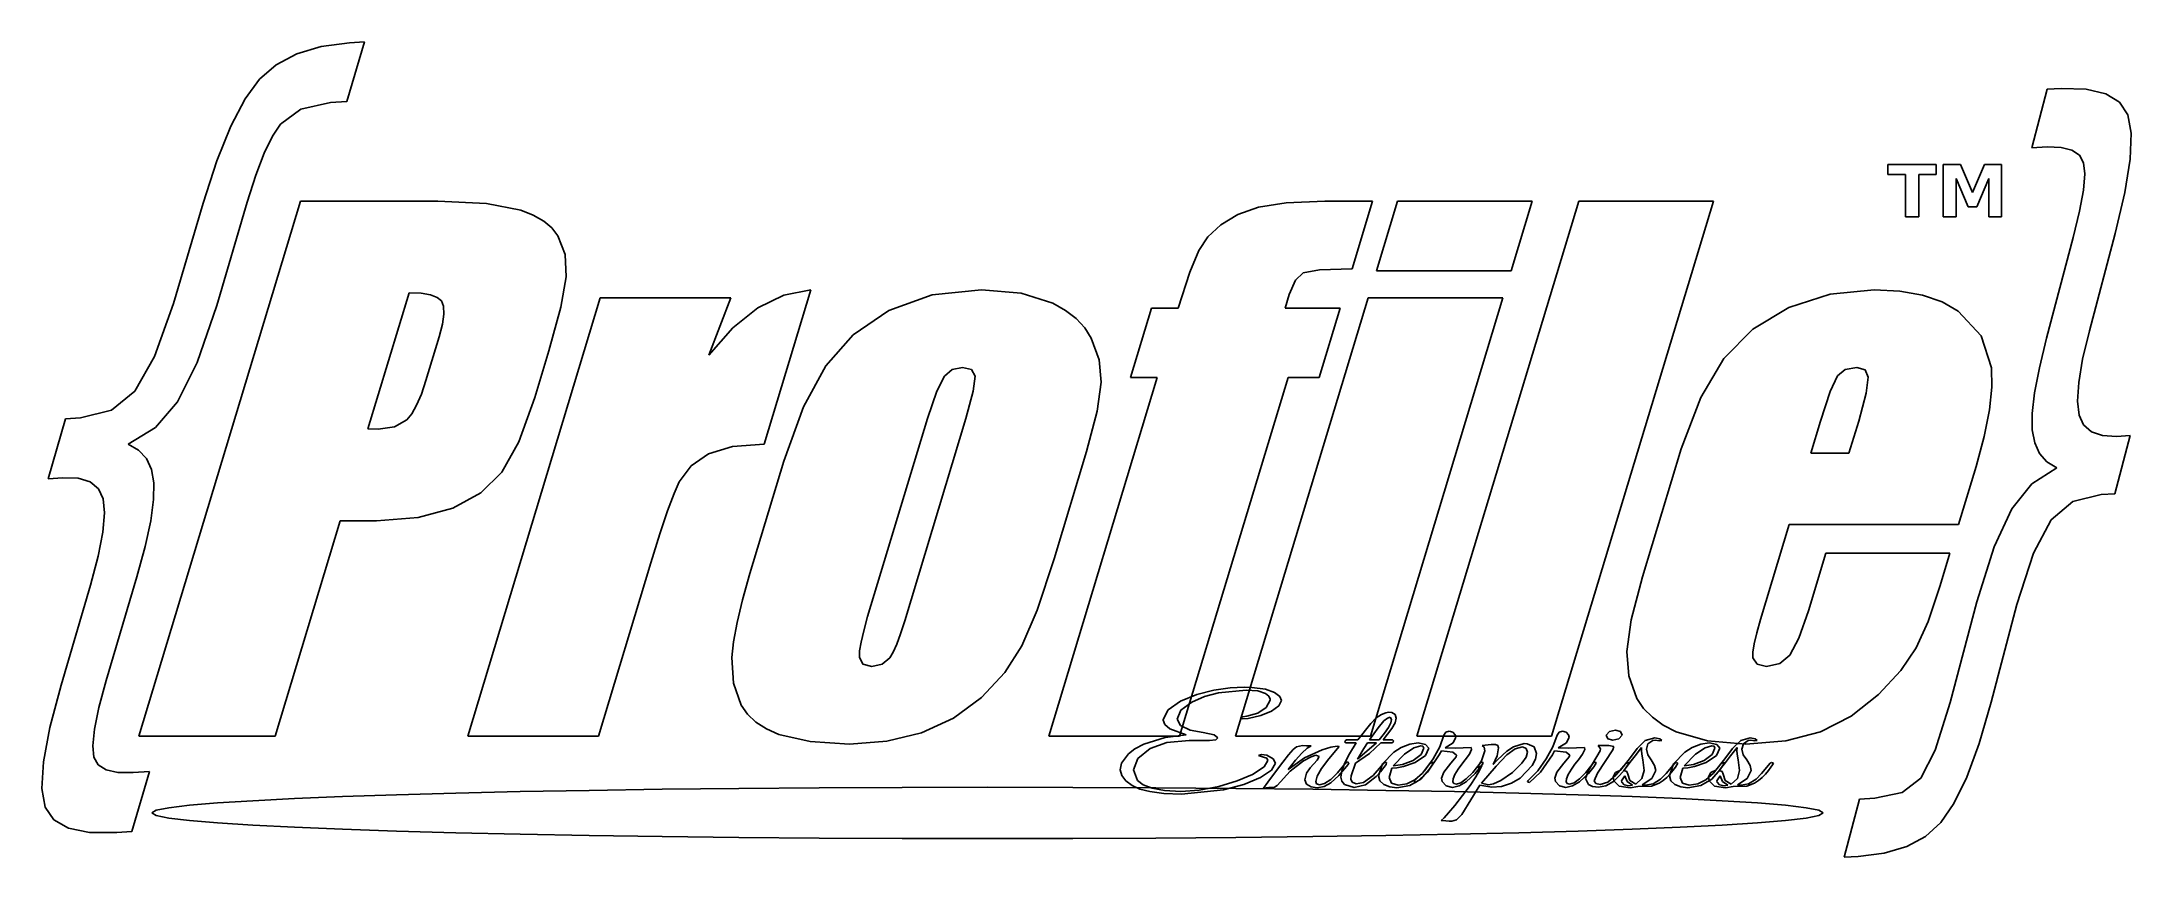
# Model space of a CAD drawing. Header units: metres. Extents: x 2.4 to 5.82, y -1.2 to 0.14.
import ezdxf

# ---------------------------------------------------------------- set-up
doc = ezdxf.new("R2010")
doc.units = ezdxf.units.M

msp = doc.modelspace()

# ---------------------------------------------------------------- linework, layer by layer
at = {"layer": '1', "color": 3}
for p, q in [((2.784164, 0.098555), (2.817889, 0.116316)), ((2.817889, 0.116316), (2.857852, 0.128303)), ((2.857852, 0.128303), (2.9041, 0.134469)), ((2.928689, 0.136132), (2.899825, 0.038181)), ((2.9041, 0.134469), (2.928689, 0.136132)), ((2.732922, 0.042684), (2.756726, 0.074985)), ((2.756726, 0.074985), (2.784164, 0.098555)), ((2.709544, -0.002009), (2.732922, 0.042684)), ((2.872865, 0.036411), (2.824454, 0.025802)), ((2.899825, 0.038181), (2.872865, 0.036411)), ((5.659988, -0.037555), (5.68534, 0.058318)), ((5.68534, 0.058318), (5.708054, 0.059494)), ((5.708054, 0.059494), (5.749135, 0.058579)), ((5.749135, 0.058579), (5.781057, 0.051107)), ((5.781057, 0.051107), (5.803843, 0.0371)), ((5.803843, 0.0371), (5.817481, 0.016536)), ((2.791023, 0.001389), (2.777894, -0.018301)), ((2.824454, 0.025802), (2.791023, 0.001389)), ((5.817481, 0.016536), (5.822815, -0.013506)), ((2.686609, -0.059097), (2.709544, -0.002009)), ((2.777894, -0.018301), (2.764469, -0.04618)), ((5.822815, -0.013506), (5.82108, -0.055987)), ((2.664099, -0.12858), (2.686609, -0.059097)), ((2.764469, -0.04618), (2.750718, -0.082214)), ((5.424383, -0.064814), (5.503504, -0.064814)), ((5.424383, -0.081543), (5.424383, -0.064814)), ((5.503504, -0.064814), (5.503504, -0.081543)), ((5.514885, -0.064814), (5.543053, -0.064814)), ((5.514885, -0.150628), (5.514885, -0.064814)), ((5.543053, -0.064814), (5.562607, -0.11075)), ((5.562607, -0.11075), (5.582257, -0.064814)), ((5.582257, -0.064814), (5.610377, -0.064814)), ((5.610377, -0.064814), (5.610377, -0.150628)), ((5.684924, -0.036244), (5.659988, -0.037555)), ((5.708042, -0.036851), (5.684924, -0.036244)), ((5.725696, -0.041369), (5.708042, -0.036851)), ((5.737885, -0.049768), (5.725696, -0.041369)), ((5.744633, -0.06206), (5.737885, -0.049768)), ((5.746581, -0.080396), (5.744633, -0.06206)), ((5.82108, -0.055987), (5.812277, -0.110914)), ((2.750718, -0.082214), (2.736656, -0.126433)), ((5.452895, -0.081543), (5.424383, -0.081543)), ((5.452895, -0.150628), (5.452895, -0.081543)), ((5.503504, -0.081543), (5.475028, -0.081543)), ((5.475028, -0.081543), (5.475028, -0.150628)), ((5.555646, -0.134145), (5.535865, -0.087863)), ((5.535865, -0.087863), (5.535865, -0.150628)), ((5.589444, -0.087863), (5.569676, -0.134145)), ((5.589444, -0.150628), (5.589444, -0.087863)), ((5.744431, -0.106887), (5.746581, -0.080396)), ((2.558816, -1.001517), (2.824027, -0.125121)), ((2.615689, -0.292925), (2.664099, -0.12858)), ((2.736656, -0.126433), (2.686626, -0.296248)), ((2.824027, -0.125121), (3.048899, -0.125121)), ((3.048899, -0.125121), (3.128465, -0.128772)), ((3.128465, -0.128772), (3.184717, -0.139761)), ((4.359258, -0.146915), (4.392902, -0.134878)), ((4.392902, -0.134878), (4.438629, -0.12756)), ((4.438629, -0.12756), (4.501604, -0.125121)), ((4.501604, -0.125121), (4.580107, -0.125121)), ((4.580107, -0.125121), (4.546523, -0.23612)), ((4.586487, -0.239343), (4.620939, -0.125121)), ((4.620939, -0.125121), (4.841586, -0.125121)), ((4.652742, -1.001517), (4.917951, -0.125121)), ((4.841586, -0.125121), (4.807146, -0.239343)), ((5.138586, -0.125121), (4.873377, -1.001517)), ((4.917951, -0.125121), (5.138586, -0.125121)), ((5.569676, -0.134145), (5.555646, -0.134145)), ((5.738194, -0.141575), (5.744431, -0.106887)), ((5.812277, -0.110914), (5.796382, -0.178281)), ((3.184717, -0.139761), (3.205228, -0.147862)), ((3.205228, -0.147862), (3.222189, -0.157601)), ((3.222189, -0.157601), (3.235596, -0.16898)), ((3.235596, -0.16898), (3.245452, -0.181981)), ((4.310289, -0.183323), (4.331518, -0.163561)), ((4.331518, -0.163561), (4.359258, -0.146915)), ((5.475028, -0.150628), (5.452895, -0.150628)), ((5.535865, -0.150628), (5.514885, -0.150628)), ((5.610377, -0.150628), (5.589444, -0.150628)), ((5.727846, -0.184437), (5.738194, -0.141575)), ((3.245452, -0.181981), (3.257174, -0.212546)), ((4.295189, -0.205782), (4.310289, -0.183323)), ((5.684199, -0.349537), (5.727846, -0.184437)), ((5.796382, -0.178281), (5.754327, -0.337392)), ((3.257174, -0.212546), (3.25899, -0.249083)), ((4.280779, -0.241375), (4.295189, -0.205782)), ((4.493324, -0.237726), (4.466273, -0.242604)), ((4.546523, -0.23612), (4.493324, -0.237726)), ((4.807146, -0.239343), (4.586487, -0.239343)), ((3.25899, -0.249083), (3.250365, -0.298884)), ((3.659823, -0.270206), (3.583566, -0.523006)), ((3.615511, -0.279124), (3.659823, -0.270206)), ((3.858469, -0.278718), (3.939324, -0.270206)), ((3.939324, -0.270206), (4.004628, -0.275738)), ((4.261759, -0.300524), (4.280779, -0.241375)), ((4.453621, -0.254372), (4.44344, -0.277783)), ((4.466273, -0.242604), (4.453621, -0.254372)), ((5.329854, -0.277506), (5.401574, -0.270206)), ((5.401574, -0.270206), (5.443997, -0.272398)), ((5.443997, -0.272398), (5.481122, -0.278995)), ((2.584846, -0.379742), (2.615689, -0.292925)), ((2.686626, -0.296248), (2.654718, -0.389335)), ((3.001637, -0.275084), (2.934384, -0.498092)), ((3.021267, -0.275918), (3.001637, -0.275084)), ((3.036675, -0.278454), (3.021267, -0.275918)), ((3.047851, -0.282679), (3.036675, -0.278454)), ((3.05483, -0.288604), (3.047851, -0.282679)), ((3.058232, -0.29733), (3.05483, -0.288604)), ((3.058773, -0.309987), (3.058232, -0.29733)), ((3.09767, -1.001517), (3.314751, -0.283185)), ((3.250365, -0.298884), (3.230683, -0.370363)), ((3.314751, -0.283185), (3.529033, -0.283185)), ((3.529033, -0.283185), (3.492474, -0.377403)), ((3.531832, -0.332723), (3.572841, -0.299983)), ((3.572841, -0.299983), (3.615511, -0.279124)), ((3.729262, -0.343955), (3.787735, -0.304304)), ((3.787735, -0.304304), (3.858469, -0.278718)), ((4.004628, -0.275738), (4.056295, -0.292385)), ((4.056295, -0.292385), (4.077251, -0.30406)), ((4.077251, -0.30406), (4.094738, -0.317417)), ((4.183351, -0.414205), (4.217732, -0.300524)), ((4.217732, -0.300524), (4.261759, -0.300524)), ((4.35573, -1.001517), (4.572801, -0.283185)), ((4.44344, -0.277783), (4.436775, -0.300524)), ((4.436775, -0.300524), (4.526944, -0.300524)), ((4.526944, -0.300524), (4.492552, -0.414205)), ((4.572801, -0.283185), (4.793437, -0.283185)), ((4.793437, -0.283185), (4.576377, -1.001517)), ((5.202976, -0.334625), (5.262162, -0.299426)), ((5.262162, -0.299426), (5.329854, -0.277506)), ((5.481122, -0.278995), (5.512925, -0.289996)), ((5.512925, -0.289996), (5.539429, -0.305402)), ((5.539429, -0.305402), (5.577148, -0.345853)), ((3.051242, -0.347065), (3.056448, -0.326554)), ((3.056448, -0.326554), (3.058773, -0.309987)), ((3.492474, -0.377403), (3.531832, -0.332723)), ((4.094738, -0.317417), (4.108697, -0.33248)), ((4.108697, -0.33248), (4.119187, -0.349244)), ((5.155693, -0.382806), (5.202976, -0.334625)), ((5.754327, -0.337392), (5.74329, -0.383719)), ((3.029255, -0.419082), (3.051242, -0.347065)), ((3.230683, -0.370363), (3.2077, -0.446684)), ((3.684213, -0.394708), (3.729262, -0.343955)), ((4.119187, -0.349244), (4.131946, -0.384963)), ((5.577148, -0.345853), (5.593757, -0.397965)), ((5.672438, -0.39788), (5.684199, -0.349537)), ((2.552513, -0.436093), (2.584846, -0.379742)), ((2.654718, -0.389335), (2.622384, -0.453591)), ((3.647872, -0.461956), (3.684213, -0.394708)), ((3.891305, -0.401057), (3.878605, -0.412025)), ((3.90827, -0.397406), (3.891305, -0.401057)), ((3.923001, -0.401057), (3.90827, -0.397406)), ((3.929, -0.412025), (3.923001, -0.401057)), ((4.131946, -0.384963), (4.135332, -0.421782)), ((5.117547, -0.446928), (5.155693, -0.382806)), ((5.354101, -0.400927), (5.341437, -0.411484)), ((5.373169, -0.397406), (5.354101, -0.400927)), ((5.386926, -0.401468), (5.373169, -0.397406)), ((5.392129, -0.413647), (5.386926, -0.401468)), ((5.593757, -0.397965), (5.594659, -0.429594)), ((5.664609, -0.43904), (5.672438, -0.39788)), ((5.74329, -0.383719), (5.736792, -0.422176)), ((2.513943, -0.467359), (2.552513, -0.436093)), ((3.014063, -0.459517), (3.021775, -0.441346)), ((3.021775, -0.441346), (3.029255, -0.419082)), ((3.866464, -0.436387), (3.851068, -0.481328)), ((3.878605, -0.412025), (3.866464, -0.436387)), ((3.913651, -0.481328), (3.925995, -0.436387)), ((3.925995, -0.436387), (3.929, -0.412025)), ((4.049701, -1.001517), (4.227378, -0.414205)), ((4.135332, -0.421782), (4.128988, -0.468868)), ((4.227378, -0.414205), (4.183351, -0.414205)), ((4.441634, -0.414205), (4.263981, -1.001517)), ((4.492552, -0.414205), (4.441634, -0.414205)), ((5.329854, -0.436798), (5.313923, -0.485665)), ((5.341437, -0.411484), (5.329854, -0.436798)), ((5.376507, -0.485665), (5.388696, -0.439761)), ((5.388696, -0.439761), (5.392129, -0.413647)), ((5.594659, -0.429594), (5.590763, -0.467116)), ((5.660712, -0.473025), (5.664609, -0.43904)), ((5.736792, -0.422176), (5.734796, -0.452774)), ((2.463291, -0.480308), (2.513943, -0.467359)), ((2.622384, -0.453591), (2.58609, -0.495946)), ((2.998004, -0.483468), (3.006138, -0.473549)), ((3.006138, -0.473549), (3.014063, -0.459517)), ((3.2077, -0.446684), (3.18154, -0.519209)), ((3.61557, -0.551149), (3.647872, -0.461956)), ((4.128988, -0.468868), (4.111548, -0.535449)), ((5.085792, -0.531108), (5.117547, -0.446928)), ((5.590763, -0.467116), (5.582043, -0.510497)), ((5.66076, -0.499839), (5.660712, -0.473025)), ((5.734796, -0.452774), (5.737326, -0.475531)), ((5.737326, -0.475531), (5.744775, -0.491788)), ((2.410248, -0.579845), (2.439094, -0.481948)), ((2.439094, -0.481948), (2.463291, -0.480308)), ((2.58609, -0.495946), (2.541545, -0.52343)), ((2.934384, -0.498092), (2.950771, -0.498627)), ((2.950771, -0.498627), (2.977949, -0.494831)), ((2.977949, -0.494831), (2.998004, -0.483468)), ((3.851068, -0.481328), (3.752891, -0.805571)), ((3.813657, -0.812594), (3.913651, -0.481328)), ((5.313923, -0.485665), (5.297719, -0.538149)), ((5.360303, -0.538149), (5.376507, -0.485665)), ((5.582043, -0.510497), (5.568559, -0.559792)), ((5.664763, -0.521125), (5.66076, -0.499839)), ((5.744775, -0.491788), (5.757534, -0.503032)), ((5.757534, -0.503032), (5.775604, -0.509256)), ((5.775604, -0.509256), (5.798984, -0.510434)), ((5.821342, -0.509268), (5.79618, -0.604467)), ((5.798984, -0.510434), (5.821342, -0.509268)), ((2.541545, -0.52343), (2.558636, -0.533203)), ((2.558636, -0.533203), (2.571356, -0.546959)), ((2.571356, -0.546959), (2.579672, -0.564703)), ((3.18154, -0.519209), (3.153842, -0.56899)), ((3.492198, -0.539247), (3.463989, -0.55871)), ((3.531275, -0.527068), (3.492198, -0.539247)), ((3.583566, -0.523006), (3.531275, -0.527068)), ((4.111548, -0.535449), (4.058338, -0.711354)), ((5.022115, -0.740612), (5.085792, -0.531108)), ((5.297719, -0.538149), (5.360303, -0.538149)), ((5.672747, -0.538593), (5.664763, -0.521125)), ((5.684734, -0.55226), (5.672747, -0.538593)), ((2.434428, -0.578245), (2.410248, -0.579845)), ((2.459656, -0.578994), (2.434428, -0.578245)), ((2.479089, -0.585004), (2.459656, -0.578994)), ((2.579672, -0.564703), (2.583634, -0.586429)), ((3.153842, -0.56899), (3.119446, -0.602962)), ((3.463989, -0.55871), (3.444395, -0.584706)), ((3.559891, -0.735193), (3.61557, -0.551149)), ((5.568559, -0.559792), (5.539845, -0.655074)), ((5.659893, -0.588181), (5.700712, -0.562134)), ((5.700712, -0.562134), (5.684734, -0.55226)), ((2.492677, -0.596266), (2.479089, -0.585004)), ((2.500453, -0.612786), (2.492677, -0.596266)), ((2.502794, -0.635984), (2.500453, -0.612786)), ((2.583192, -0.613851), (2.578395, -0.648686)), ((2.583634, -0.586429), (2.583192, -0.613851)), ((3.119446, -0.602962), (3.073295, -0.628012)), ((3.43575, -0.60378), (3.425126, -0.63235)), ((3.444395, -0.584706), (3.43575, -0.60378)), ((5.626985, -0.628959), (5.659893, -0.588181)), ((5.773822, -0.60565), (5.727133, -0.617401)), ((5.79618, -0.604467), (5.773822, -0.60565)), ((2.500109, -0.667332), (2.502794, -0.635984)), ((2.578395, -0.648686), (2.569212, -0.690957)), ((2.88866, -0.64859), (2.782102, -1.001517)), ((2.94858, -0.64859), (2.88866, -0.64859)), ((3.016356, -0.643432), (2.94858, -0.64859)), ((3.073295, -0.628012), (3.016356, -0.643432)), ((3.425126, -0.63235), (3.412485, -0.670362)), ((5.598045, -0.691205), (5.626985, -0.628959)), ((5.691933, -0.647278), (5.662874, -0.701812)), ((5.727133, -0.617401), (5.691933, -0.647278)), ((2.492415, -0.70682), (2.500109, -0.667332)), ((3.412485, -0.670362), (3.39785, -0.717872)), ((5.262447, -0.655074), (5.215676, -0.810433)), ((5.539845, -0.655074), (5.262447, -0.655074)), ((2.479695, -0.754458), (2.492415, -0.70682)), ((2.569212, -0.690957), (2.555672, -0.740675)), ((3.39785, -0.717872), (3.311952, -1.001517)), ((4.058338, -0.711354), (4.03042, -0.795389)), ((5.294084, -0.796354), (5.322726, -0.701632)), ((5.322726, -0.701632), (5.525862, -0.701632)), ((5.525862, -0.701632), (5.509611, -0.754672)), ((5.569997, -0.781636), (5.598045, -0.691205)), ((5.662874, -0.701812), (5.635717, -0.786122)), ((2.555672, -0.740675), (2.505643, -0.910511)), ((3.547825, -0.778084), (3.559891, -0.735193)), ((5.003689, -0.811235), (5.022115, -0.740612)), ((2.431482, -0.918122), (2.479695, -0.754458)), ((3.53889, -0.815296), (3.547825, -0.778084)), ((5.509611, -0.754672), (5.489949, -0.813544)), ((5.526349, -0.946739), (5.569997, -0.781636)), ((5.635717, -0.786122), (5.593471, -0.945905)), ((3.533077, -0.846827), (3.53889, -0.815296)), ((3.752891, -0.805571), (3.746428, -0.828802)), ((3.806886, -0.833844), (3.813657, -0.812594)), ((4.03042, -0.795389), (4.005508, -0.853751)), ((4.996335, -0.862936), (5.003689, -0.811235)), ((5.215676, -0.810433), (5.209355, -0.832616)), ((5.278283, -0.841276), (5.294084, -0.796354)), ((5.489949, -0.813544), (5.470597, -0.856976)), ((3.530407, -0.872676), (3.533077, -0.846827)), ((3.742033, -0.847629), (3.739693, -0.862067)), ((3.746428, -0.828802), (3.742033, -0.847629)), ((3.794638, -0.864148), (3.800542, -0.851033)), ((3.800542, -0.851033), (3.806886, -0.833844)), ((4.005508, -0.853751), (3.977542, -0.897299)), ((5.205174, -0.850494), (5.203107, -0.864016)), ((5.209355, -0.832616), (5.205174, -0.850494)), ((5.263552, -0.868878), (5.278283, -0.841276)), ((3.53306, -0.914898), (3.530407, -0.872676)), ((3.739693, -0.862067), (3.739431, -0.872136)), ((3.739431, -0.872136), (3.745229, -0.883514)), ((3.745229, -0.883514), (3.759556, -0.887312)), ((3.759556, -0.887312), (3.776497, -0.883776)), ((3.776497, -0.883776), (3.789173, -0.873217)), ((3.789173, -0.873217), (3.794638, -0.864148)), ((4.999899, -0.90298), (4.996335, -0.862936)), ((5.203107, -0.864016), (5.203154, -0.873217)), ((5.203154, -0.873217), (5.210116, -0.883776)), ((5.210116, -0.883776), (5.225524, -0.887312)), ((5.225524, -0.887312), (5.247217, -0.882696)), ((5.247217, -0.882696), (5.263552, -0.868878)), ((5.470597, -0.856976), (5.445577, -0.893926)), ((2.413113, -0.987356), (2.431482, -0.918122)), ((2.505643, -0.910511), (2.493692, -0.954549)), ((3.545437, -0.950619), (3.53306, -0.914898)), ((3.977542, -0.897299), (3.939241, -0.938177)), ((4.320244, -0.926374), (4.346927, -0.922526)), ((4.346927, -0.922526), (4.36976, -0.921249)), ((4.36976, -0.921249), (4.382519, -0.921675)), ((4.382519, -0.921675), (4.404687, -0.924834)), ((5.013074, -0.939814), (4.999899, -0.90298)), ((5.445577, -0.893926), (5.408892, -0.933299)), ((2.493692, -0.954549), (2.486341, -0.990155)), ((3.555998, -0.965598), (3.545437, -0.950619)), ((3.939241, -0.938177), (3.893325, -0.972148)), ((4.245282, -0.958477), (4.265454, -0.944546)), ((4.265454, -0.944546), (4.292219, -0.933364)), ((4.28382, -0.945985), (4.26606, -0.959197)), ((4.304682, -0.936868), (4.28382, -0.945985)), ((4.292219, -0.933364), (4.320244, -0.926374)), ((4.327396, -0.930859), (4.304682, -0.936868)), ((4.37317, -0.926161), (4.327396, -0.930859)), ((4.392083, -0.927584), (4.37317, -0.926161)), ((4.404628, -0.931874), (4.392083, -0.927584)), ((4.392166, -0.964158), (4.405852, -0.954549)), ((4.410223, -0.936377), (4.404628, -0.931874)), ((4.404687, -0.924834), (4.419573, -0.930254)), ((4.405852, -0.954549), (4.412089, -0.942515)), ((4.412089, -0.941288), (4.410223, -0.936377)), ((4.412089, -0.942515), (4.412089, -0.941288)), ((4.426725, -0.952142), (4.414595, -0.960867)), ((4.419573, -0.930254), (4.427972, -0.936622)), ((4.430788, -0.943105), (4.426725, -0.952142)), ((4.427972, -0.936622), (4.430788, -0.943105)), ((5.024039, -0.956218), (5.013074, -0.939814)), ((5.038414, -0.970788), (5.024039, -0.956218)), ((5.408892, -0.933299), (5.363855, -0.968889)), ((5.501865, -1.024665), (5.526349, -0.946739)), ((5.593471, -0.945905), (5.573715, -1.013419)), ((2.402619, -1.043738), (2.413113, -0.987356)), ((2.486341, -0.990155), (2.483558, -1.017332)), ((3.569895, -0.97863), (3.555998, -0.965598)), ((3.587099, -0.989697), (3.569895, -0.97863)), ((3.607658, -0.998799), (3.587099, -0.989697)), ((3.893325, -0.972148), (3.841314, -0.996114)), ((4.23712, -0.974145), (4.245282, -0.958477)), ((4.23712, -0.975372), (4.23712, -0.974145)), ((4.239829, -0.982673), (4.23712, -0.975372)), ((4.248014, -0.989484), (4.239829, -0.982673)), ((4.274471, -0.999666), (4.248014, -0.989484)), ((4.26606, -0.959197), (4.260143, -0.973555)), ((4.260143, -0.973555), (4.265454, -0.984377)), ((4.265454, -0.984377), (4.281337, -0.991727)), ((4.281337, -0.991727), (4.302508, -0.99559)), ((4.363535, -0.972098), (4.36679, -0.970101)), ((4.366648, -0.973343), (4.363535, -0.972098)), ((4.375973, -0.972524), (4.366648, -0.973343)), ((4.36679, -0.970101), (4.374108, -0.969053)), ((4.374108, -0.969053), (4.392166, -0.964158)), ((4.397001, -0.967956), (4.375973, -0.972524)), ((4.414595, -0.960867), (4.397001, -0.967956)), ((4.556062, -1.007836), (4.576924, -0.980905)), ((4.589136, -0.987814), (4.575058, -1.007836)), ((4.576924, -0.980905), (4.586178, -0.971853)), ((4.586178, -0.971853), (4.594672, -0.966401)), ((4.598403, -0.976796), (4.589136, -0.987814)), ((4.594672, -0.966401), (4.601587, -0.963487)), ((4.611483, -0.989271), (4.597476, -1.007836)), ((4.604628, -0.971902), (4.598403, -0.976796)), ((4.599603, -0.996703), (4.606042, -0.987405)), ((4.601587, -0.963487), (4.606184, -0.962521)), ((4.609, -0.970281), (4.604628, -0.971902)), ((4.606042, -0.987405), (4.609879, -0.979956)), ((4.606184, -0.962521), (4.611483, -0.96293)), ((4.611174, -0.974357), (4.609, -0.970281)), ((4.609879, -0.979956), (4.611174, -0.974357)), ((4.611483, -0.96293), (4.61684, -0.966385)), ((4.61684, -0.980022), (4.611483, -0.989271)), ((4.61684, -0.966385), (4.618646, -0.972327)), ((4.618646, -0.972327), (4.61684, -0.980022)), ((4.968227, -0.994166), (4.977874, -0.991727)), ((4.977874, -0.991727), (4.986285, -0.994166)), ((5.056139, -0.983542), (5.038414, -0.970788)), ((5.077262, -0.994477), (5.056139, -0.983542)), ((5.363855, -0.968889), (5.313804, -0.994477)), ((2.483558, -1.017332), (2.485359, -1.03606)), ((2.782102, -1.001517), (2.558816, -1.001517)), ((3.311952, -1.001517), (3.09767, -1.001517)), ((3.658778, -1.01057), (3.607658, -0.998799)), ((3.723191, -1.0145), (3.658778, -1.01057)), ((3.78454, -1.009899), (3.723191, -1.0145)), ((3.841314, -0.996114), (3.78454, -1.009899)), ((4.263981, -1.001517), (4.049701, -1.001517)), ((4.180144, -1.030526), (4.1908, -1.022242)), ((4.1908, -1.022242), (4.205353, -1.014597)), ((4.215641, -1.021735), (4.195302, -1.038058)), ((4.205353, -1.014597), (4.240541, -1.003776)), ((4.243191, -1.011929), (4.215641, -1.021735)), ((4.240541, -1.003776), (4.274471, -0.999666)), ((4.279781, -1.008671), (4.243191, -1.011929)), ((4.313093, -1.008867), (4.279781, -1.008671)), ((4.302508, -0.99559), (4.320482, -0.999356)), ((4.323119, -1.007689), (4.313093, -1.008867)), ((4.320482, -0.999356), (4.326469, -1.004169)), ((4.326469, -1.004169), (4.323119, -1.007689)), ((4.576377, -1.001517), (4.35573, -1.001517)), ((4.442585, -1.032032), (4.450021, -1.023733)), ((4.450021, -1.023733), (4.455213, -1.019296)), ((4.455213, -1.019296), (4.465477, -1.01684)), ((4.472807, -1.021572), (4.464313, -1.029282)), ((4.465477, -1.01684), (4.471714, -1.017429)), ((4.468269, -1.037255), (4.497233, -1.024191)), ((4.471714, -1.017429), (4.479484, -1.017642)), ((4.479484, -1.017642), (4.472807, -1.021572)), ((4.497233, -1.024191), (4.511786, -1.019574)), ((4.525258, -1.018477), (4.508495, -1.038597)), ((4.511786, -1.019574), (4.521848, -1.018067)), ((4.521848, -1.018067), (4.525258, -1.018477)), ((4.534583, -1.011306), (4.534892, -1.009063)), ((4.536757, -1.012354), (4.534583, -1.011306)), ((4.534892, -1.009063), (4.537375, -1.007836)), ((4.55295, -1.012354), (4.536757, -1.012354)), ((4.537375, -1.007836), (4.556062, -1.007836)), ((4.542044, -1.03082), (4.55295, -1.012354)), ((4.555124, -1.039481), (4.58657, -1.012354)), ((4.565863, -1.021981), (4.555124, -1.039481)), ((4.571934, -1.012354), (4.565863, -1.021981)), ((4.58657, -1.012354), (4.571934, -1.012354)), ((4.593746, -1.012354), (4.574821, -1.030248)), ((4.575058, -1.007836), (4.590633, -1.007836)), ((4.590633, -1.007836), (4.599603, -0.996703)), ((4.611803, -1.012354), (4.593746, -1.012354)), ((4.597476, -1.007836), (4.612421, -1.007836)), ((4.613977, -1.011306), (4.611803, -1.012354)), ((4.612421, -1.007836), (4.614286, -1.009063)), ((4.614286, -1.009063), (4.613977, -1.011306)), ((4.614666, -1.027858), (4.627045, -1.020082)), ((4.627045, -1.020082), (4.641135, -1.014794)), ((4.647895, -1.020769), (4.632415, -1.031344)), ((4.641135, -1.014794), (4.654821, -1.012731)), ((4.658884, -1.017249), (4.647895, -1.020769)), ((4.873377, -1.001517), (4.652742, -1.001517)), ((4.654821, -1.012731), (4.666974, -1.015186)), ((4.662614, -1.018265), (4.658884, -1.017249)), ((4.659573, -1.031672), (4.663861, -1.021309)), ((4.663861, -1.021309), (4.662614, -1.018265)), ((4.672273, -1.021539), (4.666653, -1.033522)), ((4.666974, -1.015186), (4.672273, -1.021539)), ((4.679151, -1.039072), (4.689962, -1.018969)), ((4.692849, -1.025812), (4.689106, -1.032343)), ((4.689962, -1.018969), (4.6969, -0.999896)), ((4.711512, -1.02771), (4.692849, -1.025812)), ((4.6969, -0.999896), (4.699989, -0.995116)), ((4.712071, -1.012485), (4.698765, -1.020916)), ((4.698765, -1.020916), (4.715266, -1.021113)), ((4.699989, -0.995116), (4.705608, -0.993545)), ((4.705608, -0.993545), (4.711512, -0.994968)), ((4.711512, -0.994968), (4.715575, -0.999258)), ((4.716514, -1.003563), (4.712071, -1.012485)), ((4.715266, -1.021113), (4.741723, -1.020082)), ((4.715575, -0.999258), (4.716514, -1.003563)), ((4.742341, -1.023356), (4.73861, -1.031344)), ((4.741723, -1.020082), (4.742341, -1.023356)), ((4.758474, -1.041938), (4.764069, -1.025812)), ((4.759709, -1.017036), (4.7745, -1.015548)), ((4.762976, -1.01982), (4.759709, -1.017036)), ((4.764069, -1.025812), (4.762976, -1.01982)), ((4.7745, -1.015548), (4.781509, -1.015186)), ((4.781509, -1.015186), (4.785251, -1.01684)), ((4.78619, -1.020507), (4.783992, -1.033669)), ((4.785251, -1.01684), (4.78619, -1.020507)), ((4.793342, -1.031984), (4.799864, -1.026433)), ((4.799864, -1.026433), (4.81109, -1.019296)), ((4.813573, -1.02239), (4.799864, -1.032343)), ((4.81109, -1.019296), (4.828518, -1.013566)), ((4.825406, -1.019066), (4.813573, -1.02239)), ((4.831631, -1.021947), (4.825406, -1.019066)), ((4.828518, -1.013566), (4.833187, -1.013959)), ((4.833805, -1.027858), (4.831631, -1.021947)), ((4.833187, -1.013959), (4.844865, -1.019264)), ((4.844865, -1.019264), (4.848762, -1.029888)), ((4.864622, -1.039072), (4.875421, -1.018969)), ((4.878319, -1.025812), (4.874589, -1.032343)), ((4.875421, -1.018969), (4.88237, -0.999896)), ((4.896983, -1.02771), (4.878319, -1.025812)), ((4.88237, -0.999896), (4.885471, -0.995116)), ((4.897541, -1.012485), (4.884235, -1.020916)), ((4.884235, -1.020916), (4.900737, -1.021113)), ((4.885471, -0.995116), (4.89109, -0.993545)), ((4.89109, -0.993545), (4.896995, -0.994968)), ((4.896995, -0.994968), (4.901046, -0.999258)), ((4.901984, -1.003563), (4.897541, -1.012485)), ((4.900737, -1.021113), (4.927205, -1.020082)), ((4.901046, -0.999258), (4.901984, -1.003563)), ((4.927823, -1.023356), (4.924093, -1.031344)), ((4.927205, -1.020082), (4.927823, -1.023356)), ((4.93305, -1.058881), (4.952973, -1.025615)), ((4.973514, -1.023962), (4.948625, -1.062155)), ((4.949861, -1.017036), (4.966992, -1.01684)), ((4.953591, -1.022341), (4.949861, -1.017036)), ((4.952973, -1.025615), (4.953591, -1.022341)), ((4.962929, -1.000093), (4.968227, -0.994166)), ((4.965435, -1.006019), (4.962929, -1.000093)), ((4.973834, -1.008474), (4.965435, -1.006019)), ((4.966992, -1.01684), (4.975379, -1.018658)), ((4.975379, -1.018658), (4.973514, -1.023962)), ((4.983493, -1.006019), (4.973834, -1.008474)), ((4.988779, -1.000093), (4.983493, -1.006019)), ((4.986285, -0.994166), (4.988779, -1.000093)), ((5.000945, -1.038614), (5.013312, -1.021735)), ((5.020796, -1.020082), (5.010092, -1.034079)), ((5.013312, -1.021735), (5.026772, -1.008703)), ((5.020487, -1.025419), (5.020796, -1.020082)), ((5.021034, -1.031066), (5.020487, -1.025419)), ((5.026772, -1.008703), (5.042275, -1.004365)), ((5.031215, -1.014025), (5.028577, -1.022963)), ((5.028577, -1.022963), (5.03106, -1.032343)), ((5.039163, -1.008867), (5.031215, -1.014025)), ((5.043523, -1.008245), (5.039163, -1.008867)), ((5.042275, -1.004365), (5.050674, -1.005789)), ((5.049427, -1.009261), (5.043523, -1.008245)), ((5.053799, -1.008671), (5.049427, -1.009261)), ((5.050674, -1.005789), (5.053799, -1.008671)), ((5.128833, -1.00949), (5.077262, -0.994477)), ((5.091423, -1.027858), (5.103802, -1.020082)), ((5.103802, -1.020082), (5.117891, -1.014794)), ((5.124663, -1.020769), (5.109171, -1.031344)), ((5.117891, -1.014794), (5.131601, -1.012731)), ((5.13564, -1.017249), (5.124663, -1.020769)), ((5.191286, -1.0145), (5.128833, -1.00949)), ((5.131601, -1.012731), (5.14373, -1.015186)), ((5.13937, -1.018265), (5.13564, -1.017249)), ((5.136329, -1.031672), (5.140618, -1.021309)), ((5.140618, -1.021309), (5.13937, -1.018265)), ((5.149029, -1.021539), (5.143421, -1.033522)), ((5.14373, -1.015186), (5.149029, -1.021539)), ((5.157214, -1.038614), (5.169617, -1.021735)), ((5.177077, -1.020082), (5.166374, -1.034079)), ((5.169617, -1.021735), (5.183065, -1.008703)), ((5.176769, -1.025419), (5.177077, -1.020082)), ((5.177303, -1.031066), (5.176769, -1.025419)), ((5.183065, -1.008703), (5.198557, -1.004365)), ((5.187496, -1.014025), (5.184859, -1.022963)), ((5.184859, -1.022963), (5.187354, -1.032343)), ((5.195444, -1.008867), (5.187496, -1.014025)), ((5.256923, -1.00949), (5.191286, -1.0145)), ((5.199804, -1.008245), (5.195444, -1.008867)), ((5.198557, -1.004365), (5.206968, -1.005789)), ((5.20572, -1.009261), (5.199804, -1.008245)), ((5.21008, -1.008671), (5.20572, -1.009261)), ((5.206968, -1.005789), (5.21008, -1.008671)), ((5.313804, -0.994477), (5.256923, -1.00949)), ((5.478045, -1.070717), (5.501865, -1.024665)), ((5.573715, -1.013419), (5.553376, -1.068819)), ((2.4, -1.087269), (2.402619, -1.043738)), ((2.485359, -1.03606), (2.492431, -1.048501)), ((2.492431, -1.048501), (2.505463, -1.056851)), ((2.505463, -1.056851), (2.52447, -1.061124)), ((2.576415, -1.05952), (2.547356, -1.158139)), ((2.549452, -1.061303), (2.576415, -1.05952)), ((4.166446, -1.056867), (4.168929, -1.045833)), ((4.169238, -1.066248), (4.166446, -1.056867)), ((4.168929, -1.045833), (4.180144, -1.030526)), ((4.195302, -1.038058), (4.188543, -1.056867)), ((4.188543, -1.056867), (4.195089, -1.074205)), ((4.383149, -1.064398), (4.402288, -1.052136)), ((4.393413, -1.033162), (4.398094, -1.031542)), ((4.401207, -1.035814), (4.393413, -1.033162)), ((4.414738, -1.057309), (4.396538, -1.069507)), ((4.398094, -1.031542), (4.406802, -1.032966)), ((4.406802, -1.037747), (4.401207, -1.035814)), ((4.402288, -1.052136), (4.408667, -1.041528)), ((4.406802, -1.032966), (4.417316, -1.038582)), ((4.408667, -1.041528), (4.406802, -1.037747)), ((4.408727, -1.076905), (4.420963, -1.060109)), ((4.42082, -1.045637), (4.414738, -1.057309)), ((4.417316, -1.038582), (4.42082, -1.045637)), ((4.420963, -1.060109), (4.432902, -1.044147)), ((4.444996, -1.05898), (4.423767, -1.08257)), ((4.432902, -1.044147), (4.442585, -1.032032)), ((4.441824, -1.056032), (4.468269, -1.037255)), ((4.453966, -1.040758), (4.441824, -1.056032)), ((4.467034, -1.042166), (4.444996, -1.05898)), ((4.464313, -1.029282), (4.453966, -1.040758)), ((4.479555, -1.035258), (4.467034, -1.042166)), ((4.472023, -1.062155), (4.477856, -1.053577)), ((4.477856, -1.053577), (4.489154, -1.040939)), ((4.487289, -1.032966), (4.479555, -1.035258)), ((4.492564, -1.035224), (4.487289, -1.032966)), ((4.489154, -1.040939), (4.492564, -1.035224)), ((4.496532, -1.054902), (4.489368, -1.067378)), ((4.508495, -1.038597), (4.496532, -1.054902)), ((4.522822, -1.061484), (4.535522, -1.046046)), ((4.539894, -1.047864), (4.524628, -1.066346)), ((4.528049, -1.069113), (4.529606, -1.059192)), ((4.529606, -1.059192), (4.534263, -1.046439)), ((4.534263, -1.046439), (4.542044, -1.03082)), ((4.535522, -1.046046), (4.539276, -1.043788)), ((4.539276, -1.043788), (4.541141, -1.045408)), ((4.541141, -1.045408), (4.539894, -1.047864)), ((4.55232, -1.046046), (4.545168, -1.066854)), ((4.574821, -1.030248), (4.55232, -1.046046)), ((4.580808, -1.066085), (4.598094, -1.046635)), ((4.59295, -1.059912), (4.585952, -1.067885)), ((4.589766, -1.06646), (4.5963, -1.047062)), ((4.602145, -1.047864), (4.59295, -1.059912)), ((4.5963, -1.047062), (4.614666, -1.027858)), ((4.598094, -1.046635), (4.600897, -1.044392)), ((4.600897, -1.044392), (4.603072, -1.045015)), ((4.603072, -1.045015), (4.602145, -1.047864)), ((4.611554, -1.053986), (4.607206, -1.069507)), ((4.619561, -1.053315), (4.611554, -1.053986)), ((4.632415, -1.031344), (4.613728, -1.050532)), ((4.613728, -1.050532), (4.628994, -1.04806)), ((4.63055, -1.051334), (4.619561, -1.053315)), ((4.628994, -1.04806), (4.646731, -1.041528)), ((4.649843, -1.045015), (4.63055, -1.051334)), ((4.646731, -1.041528), (4.659573, -1.031672)), ((4.648952, -1.074826), (4.665204, -1.058325)), ((4.666653, -1.033522), (4.649843, -1.045015)), ((4.669873, -1.060469), (4.651435, -1.077479)), ((4.672902, -1.056032), (4.658884, -1.071962)), ((4.661652, -1.062336), (4.67352, -1.047062)), ((4.665204, -1.058325), (4.679151, -1.039072)), ((4.689106, -1.032343), (4.669873, -1.060469)), ((4.678248, -1.048322), (4.672902, -1.056032)), ((4.67352, -1.047062), (4.678807, -1.04418)), ((4.680054, -1.045211), (4.678248, -1.048322)), ((4.678807, -1.04418), (4.680054, -1.045211)), ((4.693169, -1.070521), (4.696591, -1.060731)), ((4.696591, -1.060731), (4.708091, -1.045833)), ((4.708091, -1.045833), (4.714173, -1.038876)), ((4.717761, -1.032556), (4.711512, -1.02771)), ((4.714173, -1.038876), (4.716823, -1.035601)), ((4.720244, -1.05564), (4.714957, -1.064611)), ((4.716823, -1.035601), (4.717761, -1.032556)), ((4.726148, -1.047455), (4.720244, -1.05564)), ((4.731768, -1.0403), (4.726148, -1.047455)), ((4.73861, -1.031344), (4.731768, -1.0403)), ((4.733621, -1.071602), (4.744063, -1.060943)), ((4.744063, -1.060943), (4.756038, -1.046046)), ((4.756977, -1.051956), (4.748269, -1.06299)), ((4.749041, -1.068491), (4.755409, -1.057703)), ((4.752249, -1.051121), (4.758474, -1.041938)), ((4.758783, -1.049909), (4.752249, -1.053397)), ((4.752249, -1.053397), (4.752249, -1.051121)), ((4.755409, -1.057703), (4.758783, -1.049909)), ((4.756038, -1.046046), (4.759472, -1.043984)), ((4.760006, -1.047618), (4.756977, -1.051956)), ((4.782353, -1.050564), (4.758474, -1.078706)), ((4.759472, -1.043984), (4.76104, -1.045637)), ((4.76104, -1.045637), (4.760006, -1.047618)), ((4.783992, -1.033669), (4.777458, -1.048289)), ((4.777458, -1.048289), (4.783683, -1.041741)), ((4.799864, -1.032343), (4.782353, -1.050564)), ((4.783683, -1.041741), (4.793342, -1.031984)), ((4.809059, -1.061387), (4.824788, -1.045833)), ((4.841598, -1.049713), (4.821675, -1.070521)), ((4.824788, -1.045833), (4.831548, -1.035814)), ((4.831548, -1.035814), (4.833805, -1.027858)), ((4.834411, -1.074826), (4.850674, -1.058325)), ((4.855355, -1.060469), (4.836906, -1.077479)), ((4.846956, -1.039334), (4.841598, -1.049713)), ((4.848762, -1.029888), (4.846956, -1.039334)), ((4.850674, -1.058325), (4.864622, -1.039072)), ((4.874589, -1.032343), (4.855355, -1.060469)), ((4.878628, -1.070521), (4.88205, -1.060731)), ((4.88205, -1.060731), (4.893585, -1.045833)), ((4.893585, -1.045833), (4.899632, -1.038876)), ((4.90322, -1.032556), (4.896983, -1.02771)), ((4.899632, -1.038876), (4.902293, -1.035601)), ((4.905726, -1.05564), (4.900428, -1.064611)), ((4.902293, -1.035601), (4.90322, -1.032556)), ((4.911631, -1.047455), (4.905726, -1.05564)), ((4.917238, -1.0403), (4.911631, -1.047455)), ((4.924093, -1.031344), (4.917238, -1.0403)), ((4.919103, -1.071602), (4.929534, -1.060943)), ((4.928987, -1.07093), (4.93305, -1.058881)), ((4.929534, -1.060943), (4.941533, -1.046046)), ((4.942459, -1.051956), (4.933739, -1.06299)), ((4.941533, -1.046046), (4.944954, -1.043984)), ((4.945489, -1.047618), (4.942459, -1.051956)), ((4.944954, -1.043984), (4.94651, -1.045637)), ((4.94651, -1.045637), (4.945489, -1.047618)), ((4.977826, -1.061141), (4.986237, -1.057457)), ((4.978503, -1.065577), (4.994684, -1.046243)), ((4.99251, -1.056655), (4.98474, -1.066035)), ((4.986237, -1.057457), (5.000945, -1.038614)), ((4.995456, -1.052987), (4.991524, -1.057882)), ((4.991524, -1.057882), (4.996418, -1.059405)), ((4.997179, -1.050319), (4.99251, -1.056655)), ((4.994684, -1.046243), (4.999056, -1.044392)), ((5.001646, -1.045063), (4.995456, -1.052987)), ((4.996418, -1.059405), (4.998058, -1.064005)), ((4.999685, -1.045833), (4.997179, -1.050319)), ((4.999056, -1.044392), (4.999685, -1.045833)), ((5.010092, -1.034079), (5.001646, -1.045063)), ((5.022673, -1.0403), (5.021034, -1.031066)), ((5.021402, -1.071045), (5.024847, -1.057686)), ((5.024847, -1.057686), (5.022673, -1.0403)), ((5.03106, -1.032343), (5.03668, -1.0403)), ((5.03668, -1.0403), (5.042038, -1.049959)), ((5.043831, -1.057686), (5.037297, -1.07093)), ((5.042038, -1.049959), (5.043831, -1.057686)), ((5.061022, -1.063024), (5.075278, -1.045637)), ((5.066522, -1.06646), (5.073056, -1.047062)), ((5.072177, -1.057882), (5.067176, -1.063809)), ((5.076216, -1.052349), (5.072177, -1.057882)), ((5.073056, -1.047062), (5.091423, -1.027858)), ((5.075278, -1.045637), (5.077464, -1.044606)), ((5.078699, -1.048486), (5.076216, -1.052349)), ((5.077464, -1.044606), (5.080255, -1.046046)), ((5.080255, -1.046046), (5.078699, -1.048486)), ((5.08831, -1.053986), (5.083962, -1.069507)), ((5.096317, -1.053315), (5.08831, -1.053986)), ((5.109171, -1.031344), (5.090496, -1.050532)), ((5.090496, -1.050532), (5.10575, -1.04806)), ((5.107306, -1.051334), (5.096317, -1.053315)), ((5.10575, -1.04806), (5.123499, -1.041528)), ((5.126599, -1.045015), (5.107306, -1.051334)), ((5.123499, -1.041528), (5.136329, -1.031672)), ((5.143421, -1.033522), (5.126599, -1.045015)), ((5.134108, -1.061141), (5.142519, -1.057457)), ((5.149658, -1.056032), (5.13564, -1.071962)), ((5.138408, -1.062336), (5.150276, -1.047062)), ((5.142519, -1.057457), (5.157214, -1.038614)), ((5.151737, -1.052987), (5.147805, -1.057882)), ((5.147805, -1.057882), (5.152723, -1.059405)), ((5.155016, -1.048322), (5.149658, -1.056032)), ((5.150276, -1.047062), (5.155563, -1.04418)), ((5.157927, -1.045063), (5.151737, -1.052987)), ((5.152723, -1.059405), (5.154351, -1.064005)), ((5.15681, -1.045211), (5.155016, -1.048322)), ((5.155563, -1.04418), (5.15681, -1.045211)), ((5.166374, -1.034079), (5.157927, -1.045063)), ((5.178943, -1.0403), (5.177303, -1.031066)), ((5.177683, -1.071045), (5.181117, -1.057686)), ((5.181117, -1.057686), (5.178943, -1.0403)), ((5.187354, -1.032343), (5.192961, -1.0403)), ((5.192961, -1.0403), (5.198331, -1.049959)), ((5.200113, -1.057686), (5.193579, -1.07093)), ((5.198331, -1.049959), (5.200113, -1.057686)), ((5.217315, -1.063024), (5.231559, -1.045637)), ((5.228447, -1.057882), (5.223481, -1.063809)), ((5.232498, -1.052349), (5.228447, -1.057882)), ((5.231559, -1.045637), (5.233733, -1.044606)), ((5.234981, -1.048486), (5.232498, -1.052349)), ((5.233733, -1.044606), (5.236561, -1.046046)), ((5.236561, -1.046046), (5.234981, -1.048486)), ((2.405271, -1.117932), (2.4, -1.087269)), ((2.52447, -1.061124), (2.549452, -1.061303)), ((2.98124, -1.097681), (3.078433, -1.094963)), ((3.078433, -1.094963), (3.183815, -1.09254)), ((3.183815, -1.09254), (3.296679, -1.090445)), ((3.296679, -1.090445), (3.416315, -1.088677)), ((3.416315, -1.088677), (3.542079, -1.087253)), ((3.542079, -1.087253), (3.67326, -1.086221)), ((3.67326, -1.086221), (3.809179, -1.085582)), ((3.809179, -1.085582), (3.949125, -1.085369)), ((3.949125, -1.085369), (4.089071, -1.085582)), ((4.089071, -1.085582), (4.224991, -1.086221)), ((4.176069, -1.075089), (4.169238, -1.066248)), ((4.185977, -1.082423), (4.176069, -1.075089)), ((4.198961, -1.088234), (4.185977, -1.082423)), ((4.195089, -1.074205), (4.204509, -1.08131)), ((4.215011, -1.092573), (4.198961, -1.088234)), ((4.204509, -1.08131), (4.219062, -1.087089)), ((4.237963, -1.095651), (4.215011, -1.092573)), ((4.219062, -1.087089), (4.239437, -1.090903)), ((4.224991, -1.086221), (4.356169, -1.087253)), ((4.239437, -1.090903), (4.265763, -1.09218)), ((4.265763, -1.09218), (4.296116, -1.090134)), ((4.335819, -1.089331), (4.26701, -1.096682)), ((4.296116, -1.090134), (4.328038, -1.084011)), ((4.328038, -1.084011), (4.358142, -1.075024)), ((4.369356, -1.080687), (4.335819, -1.089331)), ((4.356169, -1.087253), (4.481931, -1.088677)), ((4.358142, -1.075024), (4.383149, -1.064398)), ((4.396538, -1.069507), (4.369356, -1.080687)), ((4.401337, -1.086876), (4.408727, -1.076905)), ((4.410366, -1.085861), (4.401337, -1.086876)), ((4.419407, -1.085222), (4.410366, -1.085861)), ((4.423767, -1.08257), (4.419407, -1.085222)), ((4.468899, -1.073402), (4.472023, -1.062155)), ((4.472023, -1.080541), (4.468899, -1.073402)), ((4.479258, -1.084813), (4.472023, -1.080541)), ((4.489154, -1.086254), (4.479258, -1.084813)), ((4.481931, -1.088677), (4.601563, -1.090445)), ((4.489368, -1.067378), (4.486968, -1.076055)), ((4.486968, -1.076055), (4.488441, -1.080017)), ((4.488441, -1.080017), (4.492885, -1.081342)), ((4.500571, -1.084207), (4.489154, -1.086254)), ((4.492885, -1.081342), (4.501486, -1.079133)), ((4.511869, -1.078085), (4.500571, -1.084207)), ((4.501486, -1.079133), (4.511477, -1.072518)), ((4.511477, -1.072518), (4.522822, -1.061484)), ((4.524628, -1.066346), (4.511869, -1.078085)), ((4.529606, -1.075628), (4.528049, -1.069113)), ((4.534263, -1.080949), (4.529606, -1.075628)), ((4.550146, -1.085648), (4.534263, -1.080949)), ((4.545168, -1.066854), (4.54423, -1.072158)), ((4.54423, -1.072158), (4.546416, -1.077282)), ((4.546416, -1.077282), (4.553259, -1.079935)), ((4.568596, -1.081211), (4.550146, -1.085648)), ((4.553259, -1.079935), (4.565091, -1.077479)), ((4.565091, -1.077479), (4.580808, -1.066085)), ((4.585952, -1.067885), (4.568596, -1.081211)), ((4.591928, -1.074662), (4.589766, -1.06646)), ((4.598474, -1.080949), (4.591928, -1.074662)), ((4.608121, -1.084928), (4.598474, -1.080949)), ((4.601563, -1.090445), (4.714435, -1.09254)), ((4.607206, -1.069507), (4.610936, -1.078706)), ((4.619644, -1.086254), (4.608121, -1.084928)), ((4.610936, -1.078706), (4.622151, -1.081981)), ((4.641123, -1.082685), (4.619644, -1.086254)), ((4.622151, -1.081981), (4.635967, -1.079787)), ((4.635967, -1.079787), (4.649142, -1.073238)), ((4.658884, -1.071962), (4.641123, -1.082685)), ((4.648322, -1.076267), (4.648952, -1.074826)), ((4.651435, -1.077479), (4.648322, -1.076267)), ((4.649142, -1.073238), (4.661652, -1.062336)), ((4.694096, -1.076055), (4.693169, -1.070521)), ((4.70063, -1.083241), (4.694096, -1.076055)), ((4.710906, -1.085648), (4.70063, -1.083241)), ((4.722026, -1.08329), (4.710906, -1.085648)), ((4.712189, -1.071405), (4.711678, -1.076251)), ((4.711678, -1.076251), (4.713425, -1.079148)), ((4.714957, -1.064611), (4.712189, -1.071405)), ((4.713425, -1.079148), (4.71744, -1.080131)), ((4.714435, -1.09254), (4.81981, -1.094963)), ((4.71744, -1.080131), (4.724746, -1.077986)), ((4.733633, -1.076267), (4.722026, -1.08329)), ((4.724746, -1.077986), (4.733621, -1.071602)), ((4.755979, -1.081752), (4.726398, -1.130177)), ((4.727336, -1.098925), (4.739692, -1.082226)), ((4.748269, -1.06299), (4.733633, -1.076267)), ((4.739692, -1.082226), (4.749041, -1.068491)), ((4.775284, -1.085452), (4.755979, -1.081752)), ((4.758474, -1.078706), (4.769677, -1.081342)), ((4.769677, -1.081342), (4.778313, -1.079558)), ((4.791156, -1.084207), (4.775284, -1.085452)), ((4.778313, -1.079558), (4.78992, -1.074205)), ((4.78992, -1.074205), (4.809059, -1.061387)), ((4.807811, -1.078936), (4.791156, -1.084207)), ((4.821675, -1.070521), (4.807811, -1.078936)), ((4.81981, -1.094963), (4.917012, -1.097681)), ((4.833793, -1.076267), (4.834411, -1.074826)), ((4.836906, -1.077479), (4.833793, -1.076267)), ((4.879567, -1.076055), (4.878628, -1.070521)), ((4.886101, -1.083241), (4.879567, -1.076055)), ((4.896377, -1.085648), (4.886101, -1.083241)), ((4.907497, -1.08329), (4.896377, -1.085648)), ((4.897648, -1.071405), (4.897149, -1.076251)), ((4.897149, -1.076251), (4.898895, -1.079148)), ((4.900428, -1.064611), (4.897648, -1.071405)), ((4.898895, -1.079148), (4.902911, -1.080131)), ((4.902911, -1.080131), (4.910229, -1.077986)), ((4.919103, -1.076267), (4.907497, -1.08329)), ((4.910229, -1.077986), (4.919103, -1.071602)), ((4.933739, -1.06299), (4.919103, -1.076267)), ((4.933977, -1.080949), (4.928987, -1.07093)), ((4.940511, -1.084322), (4.933977, -1.080949)), ((4.950181, -1.085452), (4.940511, -1.084322)), ((4.948625, -1.062155), (4.943315, -1.075039)), ((4.943315, -1.075039), (4.945726, -1.07946)), ((4.945726, -1.07946), (4.952973, -1.080949)), ((4.96199, -1.083028), (4.950181, -1.085452)), ((4.952973, -1.080949), (4.965435, -1.077069)), ((4.974452, -1.075858), (4.96199, -1.083028)), ((4.965435, -1.077069), (4.978503, -1.065577)), ((4.974096, -1.068491), (4.977826, -1.061141)), ((4.975022, -1.074826), (4.974096, -1.068491)), ((4.98474, -1.066035), (4.974452, -1.075858)), ((4.984051, -1.083389), (4.975022, -1.074826)), ((5.001788, -1.086254), (4.984051, -1.083389)), ((4.993389, -1.066658), (4.987793, -1.07463)), ((4.987793, -1.07463), (4.988102, -1.077282)), ((4.988102, -1.077282), (4.992213, -1.081408)), ((4.992213, -1.081408), (4.999614, -1.082783)), ((4.996965, -1.075792), (4.993389, -1.066658)), ((5.005851, -1.081981), (4.996965, -1.075792)), ((4.998058, -1.064005), (5.001337, -1.074057)), ((4.999614, -1.082783), (5.005851, -1.081981)), ((5.001337, -1.074057), (5.011138, -1.080131)), ((5.014559, -1.084207), (5.001788, -1.086254)), ((5.011138, -1.080131), (5.021402, -1.071045)), ((5.036989, -1.083798), (5.014559, -1.084207)), ((5.037297, -1.07093), (5.021735, -1.081555)), ((5.021735, -1.081555), (5.02733, -1.081981)), ((5.02733, -1.081981), (5.039685, -1.079558)), ((5.049427, -1.078904), (5.036989, -1.083798)), ((5.039685, -1.079558), (5.051922, -1.072387)), ((5.055985, -1.074401), (5.049427, -1.078904)), ((5.051922, -1.072387), (5.061022, -1.063024)), ((5.062198, -1.069309), (5.055985, -1.074401)), ((5.067176, -1.063809), (5.062198, -1.069309)), ((5.068684, -1.074662), (5.066522, -1.06646)), ((5.07523, -1.080949), (5.068684, -1.074662)), ((5.084877, -1.084928), (5.07523, -1.080949)), ((5.083962, -1.069507), (5.087692, -1.078706)), ((5.0964, -1.086254), (5.084877, -1.084928)), ((5.087692, -1.078706), (5.098907, -1.081981)), ((5.117879, -1.082685), (5.0964, -1.086254)), ((5.098907, -1.081981), (5.112724, -1.079787)), ((5.112724, -1.079787), (5.125898, -1.073238)), ((5.13564, -1.071962), (5.117879, -1.082685)), ((5.125898, -1.073238), (5.138408, -1.062336)), ((5.130377, -1.068491), (5.134108, -1.061141)), ((5.131304, -1.074826), (5.130377, -1.068491)), ((5.140321, -1.083389), (5.131304, -1.074826)), ((5.158081, -1.086254), (5.140321, -1.083389)), ((5.14967, -1.066658), (5.144075, -1.07463)), ((5.144075, -1.07463), (5.144384, -1.077282)), ((5.144384, -1.077282), (5.148494, -1.081408)), ((5.148494, -1.081408), (5.155907, -1.082783)), ((5.153246, -1.075792), (5.14967, -1.066658)), ((5.162132, -1.081981), (5.153246, -1.075792)), ((5.154351, -1.064005), (5.157618, -1.074057)), ((5.155907, -1.082783), (5.162132, -1.081981)), ((5.157618, -1.074057), (5.167419, -1.080131)), ((5.170852, -1.084207), (5.158081, -1.086254)), ((5.167419, -1.080131), (5.177683, -1.071045)), ((5.19327, -1.083798), (5.170852, -1.084207)), ((5.193579, -1.07093), (5.178016, -1.081555)), ((5.178016, -1.081555), (5.183611, -1.081981)), ((5.183611, -1.081981), (5.19599, -1.079558)), ((5.20572, -1.078904), (5.19327, -1.083798)), ((5.19599, -1.079558), (5.208215, -1.072387)), ((5.212254, -1.074401), (5.20572, -1.078904)), ((5.208215, -1.072387), (5.217315, -1.063024)), ((5.218479, -1.069309), (5.212254, -1.074401)), ((5.223481, -1.063809), (5.218479, -1.069309)), ((5.402833, -1.103509), (5.447478, -1.093964)), ((5.447478, -1.093964), (5.478045, -1.070717)), ((5.553376, -1.068819), (5.532456, -1.112087)), ((2.419645, -1.13869), (2.405271, -1.117932)), ((2.580328, -1.127427), (2.587384, -1.123121)), ((2.587384, -1.131716), (2.580328, -1.127427)), ((2.587384, -1.123121), (2.608126, -1.118947)), ((2.608126, -1.118947), (2.64185, -1.114919)), ((2.64185, -1.114919), (2.687886, -1.111056)), ((2.687886, -1.111056), (2.745529, -1.107372)), ((2.745529, -1.107372), (2.814091, -1.103918)), ((2.814091, -1.103918), (2.892885, -1.100677)), ((2.892885, -1.100677), (2.98124, -1.097681)), ((4.26701, -1.096682), (4.237963, -1.095651)), ((4.697209, -1.135596), (4.704586, -1.127394)), ((4.704586, -1.127394), (4.714648, -1.115165)), ((4.714648, -1.115165), (4.727336, -1.098925)), ((4.917012, -1.097681), (5.005364, -1.100677)), ((5.005364, -1.100677), (5.084152, -1.103918)), ((5.084152, -1.103918), (5.152723, -1.107372)), ((5.152723, -1.107372), (5.210365, -1.111056)), ((5.210365, -1.111056), (5.2564, -1.114919)), ((5.2564, -1.114919), (5.290116, -1.118947)), ((5.290116, -1.118947), (5.310858, -1.123121)), ((5.310858, -1.123121), (5.317939, -1.127427)), ((5.317939, -1.127427), (5.310858, -1.131716)), ((5.352735, -1.200016), (5.377897, -1.104785)), ((5.377897, -1.104785), (5.402833, -1.103509)), ((5.532456, -1.112087), (5.510953, -1.143258)), ((2.444022, -1.152589), (2.419645, -1.13869)), ((2.478401, -1.159613), (2.444022, -1.152589)), ((2.522767, -1.15976), (2.478401, -1.159613)), ((2.547356, -1.158139), (2.522767, -1.15976)), ((2.608126, -1.135891), (2.587384, -1.131716)), ((2.64185, -1.139935), (2.608126, -1.135891)), ((2.687886, -1.143798), (2.64185, -1.139935)), ((2.745529, -1.147465), (2.687886, -1.143798)), ((2.814091, -1.150936), (2.745529, -1.147465)), ((2.892885, -1.154177), (2.814091, -1.150936)), ((2.98124, -1.157157), (2.892885, -1.154177)), ((3.078433, -1.159874), (2.98124, -1.157157)), ((3.183815, -1.162297), (3.078433, -1.159874)), ((3.296679, -1.164393), (3.183815, -1.162297)), ((4.714435, -1.162297), (4.601563, -1.164393)), ((4.692469, -1.139771), (4.697209, -1.135596)), ((4.699929, -1.14018), (4.692469, -1.139771)), ((4.705548, -1.140769), (4.699929, -1.14018)), ((4.709896, -1.140769), (4.705548, -1.140769)), ((4.71769, -1.138739), (4.709896, -1.140769)), ((4.81981, -1.159874), (4.714435, -1.162297)), ((4.726398, -1.130177), (4.71769, -1.138739)), ((4.917012, -1.157157), (4.81981, -1.159874)), ((5.005364, -1.154177), (4.917012, -1.157157)), ((5.084152, -1.150936), (5.005364, -1.154177)), ((5.152723, -1.147465), (5.084152, -1.150936)), ((5.210365, -1.143798), (5.152723, -1.147465)), ((5.2564, -1.139935), (5.210365, -1.143798)), ((5.290116, -1.135891), (5.2564, -1.139935)), ((5.310858, -1.131716), (5.290116, -1.135891)), ((5.510953, -1.143258), (5.485898, -1.165801)), ((3.416315, -1.166177), (3.296679, -1.164393)), ((3.542079, -1.167585), (3.416315, -1.166177)), ((3.67326, -1.168617), (3.542079, -1.167585)), ((3.809179, -1.169255), (3.67326, -1.168617)), ((3.949125, -1.169484), (3.809179, -1.169255)), ((4.089071, -1.169255), (3.949125, -1.169484)), ((4.224991, -1.168617), (4.089071, -1.169255)), ((4.356169, -1.167585), (4.224991, -1.168617)), ((4.481931, -1.166177), (4.356169, -1.167585)), ((4.601563, -1.164393), (4.481931, -1.166177)), ((5.41817, -1.193583), (5.375473, -1.198838)), ((5.454974, -1.182581), (5.41817, -1.193583)), ((5.485898, -1.165801), (5.454974, -1.182581)), ((5.375473, -1.198838), (5.352735, -1.200016))]:
    msp.add_line(p, q, dxfattribs=at)

doc.saveas('drawing.dxf')
